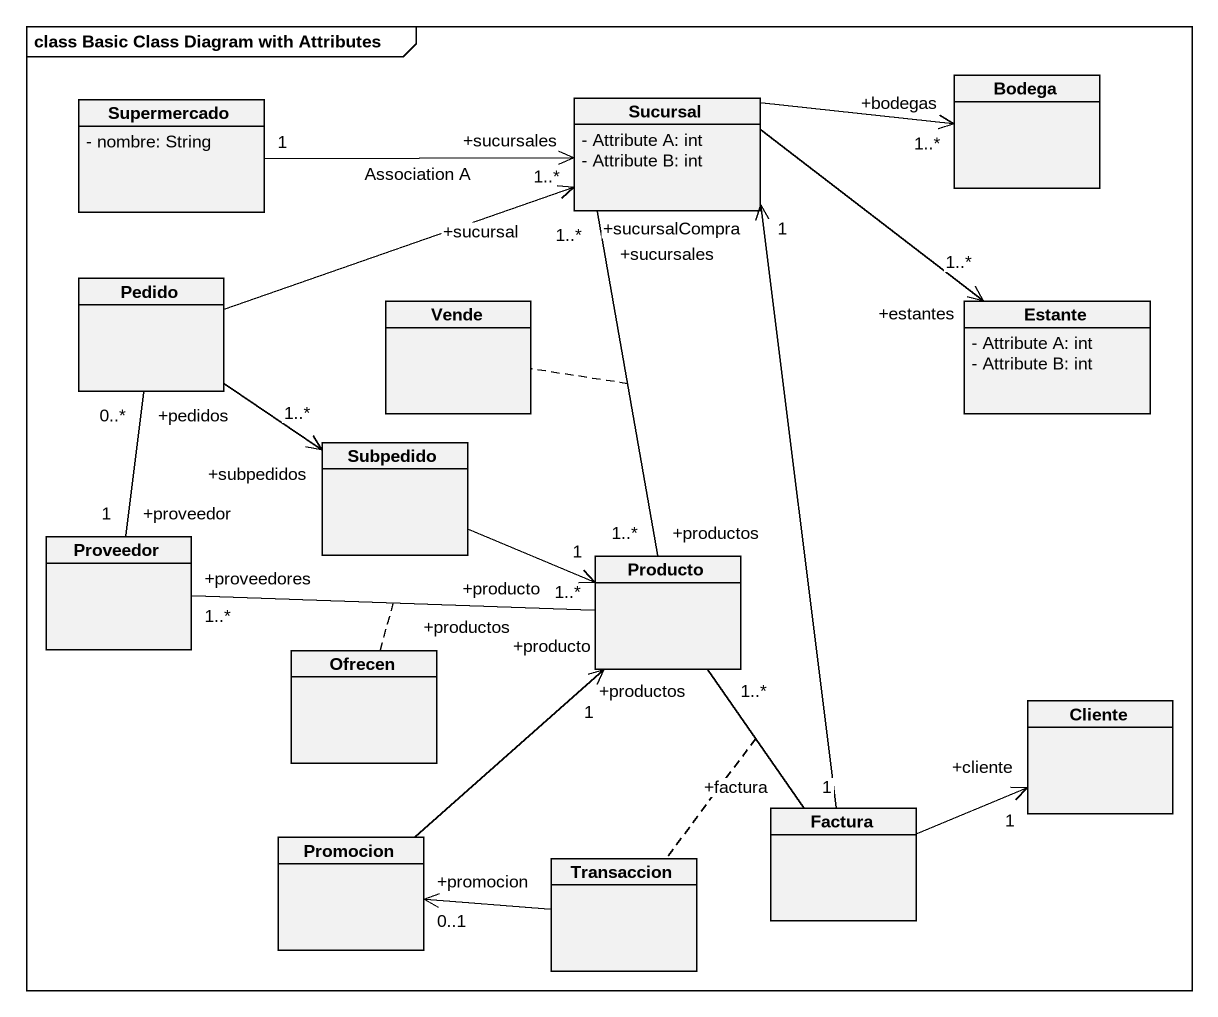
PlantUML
@startuml
mainframe class Basic Class Diagram with Attributes
hide circle
hide empty members
skinparam classAttributeIconSize 0
class Bodega
class Supermercado {
  - nombre: String
}
class Sucursal {
  - Attribute A: int
  - Attribute B: int
}
class Pedido
class Vende
class Estante {
  - Attribute A: int
  - Attribute B: int
}
class Subpedido
class Proveedor
class Producto
class Ofrecen
class Cliente
class Factura
class Promocion
class Transaccion
Supermercado "1" -right-> "+sucursales\n1..*" Sucursal : Association A
Sucursal -right-> "+bodegas\n1..*" Bodega
Sucursal -right-> "+estantes\n1..*" Estante
Sucursal "+sucursales\n1..*" -- "+productos\n1..*" Producto
(Sucursal, Producto) .. Vende
Pedido -right-> "+sucursal" Sucursal
Pedido --> "+subpedidos\n1..*" Subpedido
Pedido "+pedidos\n0..*" -- "+proveedor\n1" Proveedor
Subpedido -right-> "+producto\n1" Producto
Proveedor "+proveedores\n1..*" -right- "+productos\n1..*" Producto
(Proveedor, Producto) .. Ofrecen
Producto "+productos\n1..*" -- "+factura\n1" Factura
(Producto, Factura) .. Transaccion
Factura -up-> "+sucursalCompra\n1" Sucursal
Factura -right-> "+cliente\n1" Cliente
Promocion -up-> "+producto\n1" Producto
Transaccion -left-> "+promocion\n0..1" Promocion
@enduml
